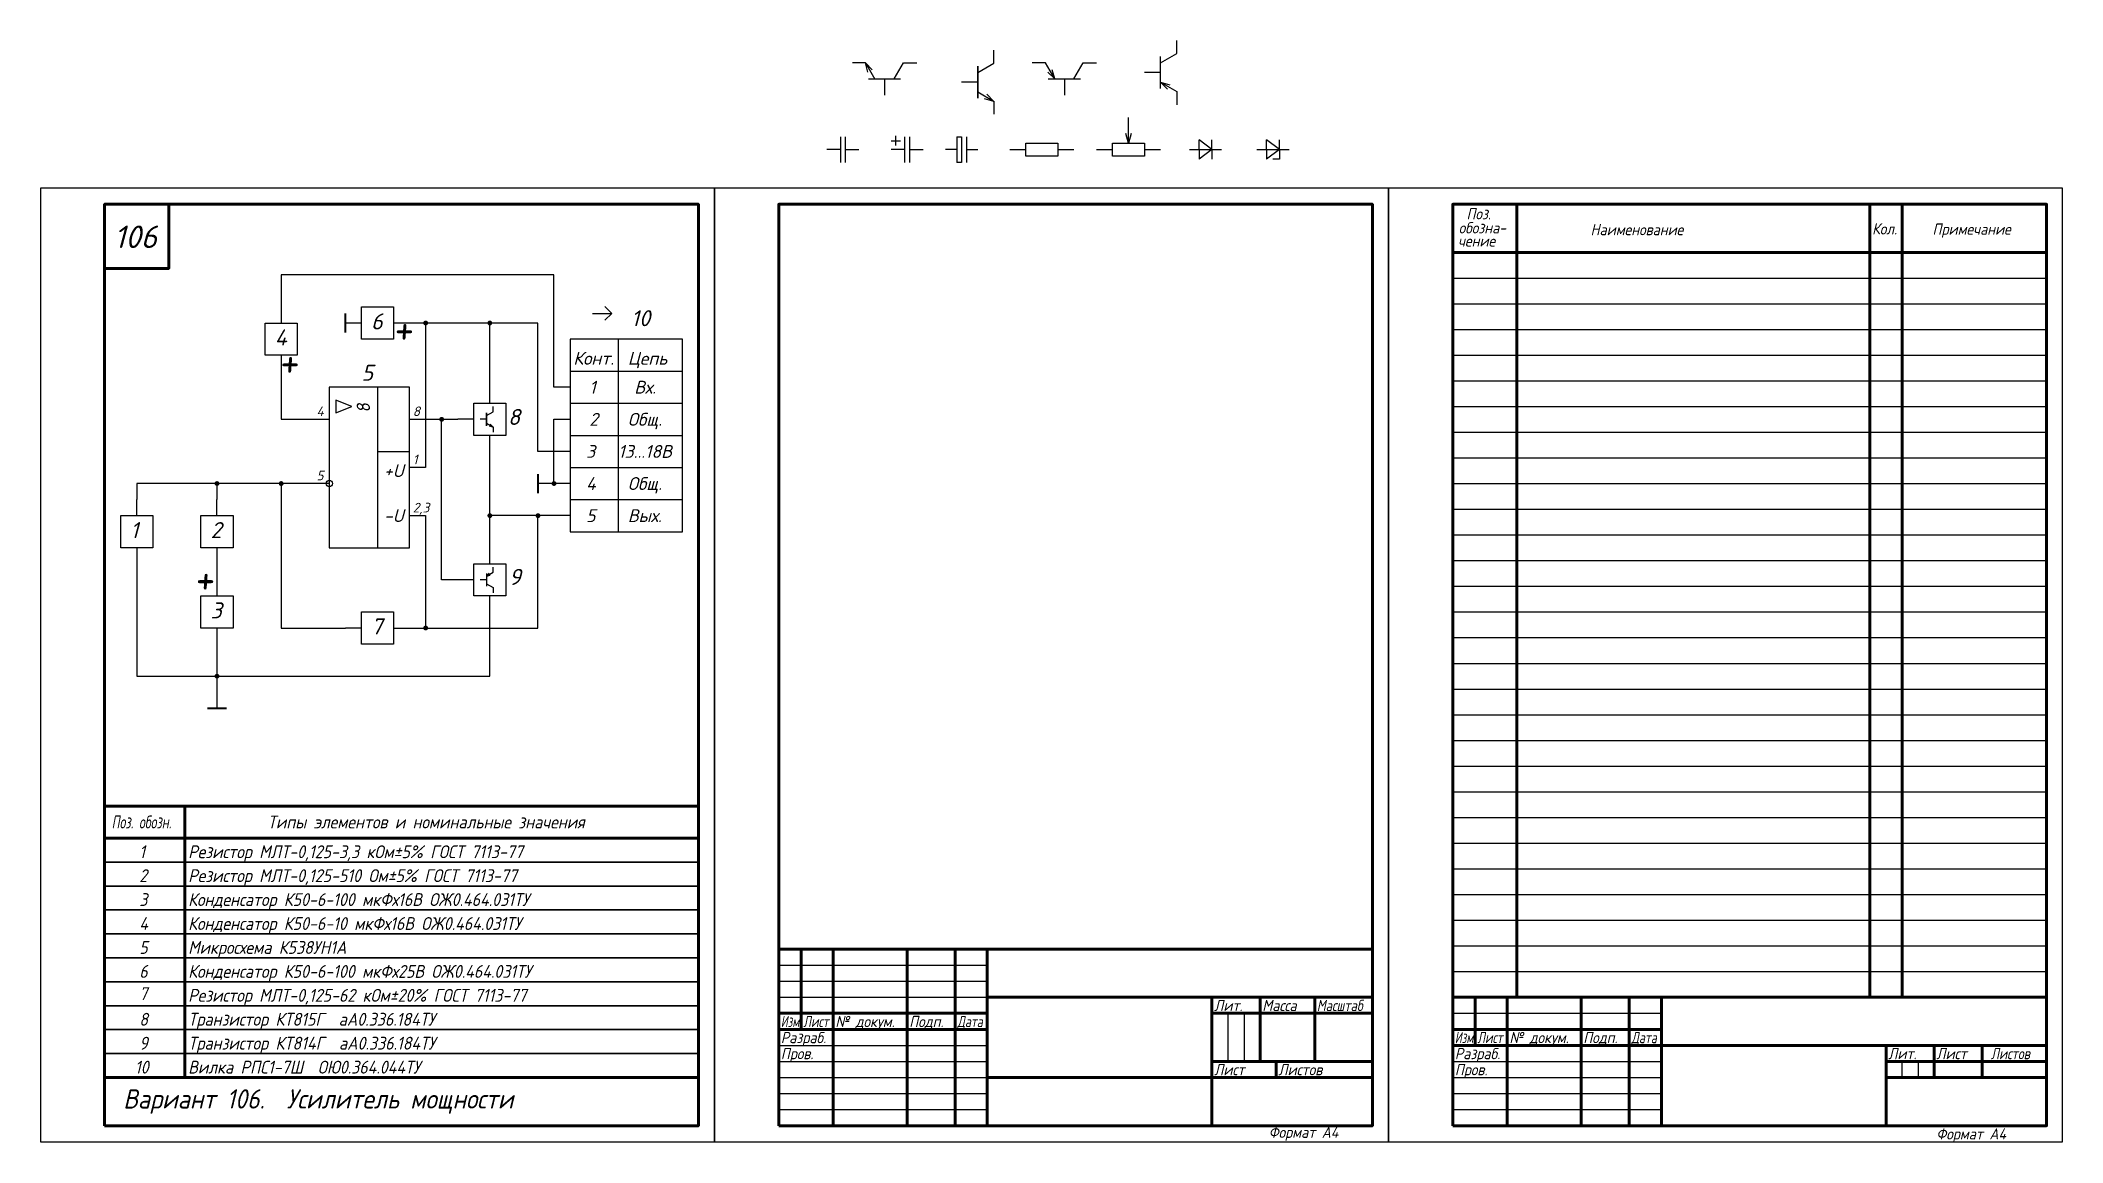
# Model space of a CAD drawing. Header units: millimetres. Extents: x -210 to 420, y 0 to 343.
import ezdxf

# ---------------------------------------------------------------- set-up
doc = ezdxf.new("R2010")
doc.units = ezdxf.units.MM
doc.header["$LTSCALE"] = 0.5
doc.layers.get('Defpoints').update_dxf_attribs({"color": 5})
doc.styles.get("Standard").update_dxf_attribs({"font": 'isocpeui.ttf', "width": 0.9})

# ---------------------------------------------------------------- blocks, each defined once
blk = doc.blocks.new('XP')
for p, q in [((0, 0), (6, 0)), ((6, 0), (3.88, 2.12)), ((3.88, -2.12), (6, 0))]:
    blk.add_line(p, q)
blk = doc.blocks.new('P2')
for p, q in [((-5, 0), (-10, 0)), ((-5, 5), (5, 5)), ((-5, -5), (-5, 5)), ((5, 5), (5, -5)), ((5, 0), (10, 0)), ((5, -5), (-5, -5))]:
    blk.add_line(p, q)
blk = doc.blocks.new('P1')
for p, q in [((-5, -5), (-5, 5)), ((-5, 5), (5, 5)), ((5, 5), (5, -5)), ((5, -5), (-5, -5))]:
    blk.add_line(p, q)
blk = doc.blocks.new('P3')
for p, q in [((0, 5), (0, 10)), ((-10, 0), (-5, 0)), ((-5, -5), (-5, 5)), ((-5, 5), (5, 5)), ((5, 5), (5, -5)), ((5, 0), (10, 0)), ((5, -5), (-5, -5))]:
    blk.add_line(p, q)
blk = doc.blocks.new('vt_n')
at = {"lineweight": -3}
for p, q in [((10, 6), (10, 10)), ((10, 5.89), (10, 10)), ((5, 0), (0, 0)), ((5, 3), (10, 5.89)), ((5, 5), (5, -5)), ((5, -5), (5, 5)), ((5, 0), (5, -5)), ((5, 0), (5, -5)), ((5, -3.04), (9.94, -5.9)), ((7.04, -5.12), (9.94, -5.9)), ((7.82, -3.78), (9.94, -5.9)), ((10, -5.92), (10, -10)), ((10, -6), (10, -10))]:
    blk.add_line(p, q, dxfattribs=at)
blk = doc.blocks.new('vt1_p')
at = {"lineweight": -3}
for p, q in [((-5.89, 10), (-10, 10)), ((-3, 5), (-5.89, 10)), ((-3, 5), (-5.12, 7.12)), ((-3, 5), (-3.78, 7.9)), ((3, 5), (5.89, 10)), ((5.89, 10), (10, 10)), ((-5, 5), (5, 5)), ((0, 5), (0, 0))]:
    blk.add_line(p, q, dxfattribs=at)
blk = doc.blocks.new('c')
at = {"lineweight": -3}
for p, q in [((4.25, 0), (0, 0)), ((4.25, 4), (4.25, -4)), ((5.75, 4), (5.75, -4)), ((5.75, 0), (10, 0))]:
    blk.add_line(p, q, dxfattribs=at)
blk = doc.blocks.new('c1')
at = {"lineweight": -3}
for p, q in [((0, 2.75), (3, 2.75)), ((4.25, 0), (0, 0)), ((1.5, 1.25), (1.5, 4.25)), ((4.25, 4), (4.25, -4)), ((5.75, 4), (5.75, -4)), ((5.75, 0), (10, 0))]:
    blk.add_line(p, q, dxfattribs=at)
blk = doc.blocks.new('c2')
at = {"lineweight": -3}
for p, q in [((3.5, 0), (0, 0)), ((3.5, 4), (3.5, -4)), ((3.5, 4), (5, 4)), ((5, 4), (5, -4)), ((6.5, 4), (6.5, -4)), ((6.5, 0), (10, 0)), ((5, -4), (3.5, -4))]:
    blk.add_line(p, q, dxfattribs=at)
blk = doc.blocks.new('r')
at = {"color": 7, "linetype": 'Continuous', "lineweight": 25}
for p, q in [((0, 0), (5, 0)), ((5, 0), (5, 2)), ((5, 2), (15, 2)), ((5, -2), (5, 0)), ((15, 2), (15, 0)), ((15, 0), (15, -2)), ((15, 0), (20, 0)), ((15, -2), (5, -2))]:
    blk.add_line(p, q, dxfattribs=at)
blk = doc.blocks.new('r1')
at = {"color": 7, "linetype": 'Continuous', "lineweight": -3}
for p, q in [((10, 2), (10, 10)), ((0, 0), (5, 0)), ((5, 0), (5, 2)), ((5, 2), (15, 2)), ((5, -2), (5, 0)), ((10, 2), (9.2, 5)), ((10.8, 5), (10, 2)), ((15, 2), (15, 0)), ((15, 0), (15, -2)), ((15, 0), (20, 0)), ((15, -2), (5, -2))]:
    blk.add_line(p, q, dxfattribs=at)
blk = doc.blocks.new('vd')
at = {"lineweight": -3}
for p, q in [((0, 0), (10, 0)), ((3, 0), (3, 3)), ((7, 0), (3, 3)), ((3, 0), (3, -3)), ((7, 0), (3, -3)), ((7, 0), (7, 3)), ((7, 0), (7, -3))]:
    blk.add_line(p, q, dxfattribs=at)
blk = doc.blocks.new('Vd1')
at = {"lineweight": -3}
for p, q in [((0, 0), (10, 0)), ((3, 0), (3, 3)), ((7, 0), (3, 3)), ((3, 0), (3, -3)), ((7, 0), (3, -3)), ((7, 0), (7, 3)), ((7, 0), (7, -3)), ((7, -3), (5, -3))]:
    blk.add_line(p, q, dxfattribs=at)
blk = doc.blocks.new('vt')
at = {"lineweight": -3}
for p, q in [((-6, 10), (-10, 10)), ((-3.85, 7.88), (-5.97, 10.01)), ((-5.2, 7.11), (-5.97, 10.01)), ((-5.97, 10.01), (-3.06, 4.96)), ((3, 5), (5.89, 10)), ((5.89, 10), (10, 10)), ((-5, 5), (5, 5)), ((0, 5), (0, 0))]:
    blk.add_line(p, q, dxfattribs=at)
blk = doc.blocks.new('vt1')
at = {"lineweight": -3}
for p, q in [((10, 5.89), (10, 10)), ((5, 0), (0, 0)), ((5, 3), (10, 5.89)), ((5, -5), (5, 5)), ((5, -3), (10, -5.89)), ((5, -3), (7.9, -3.78)), ((5, -3), (7.12, -5.12)), ((10, -5.89), (10, -10))]:
    blk.add_line(p, q, dxfattribs=at)

msp = doc.modelspace()

# ---------------------------------------------------------------- linework, layer by layer
at = {"color": 7, "linetype": 'Continuous'}
for p, q in [((230, 292), (230, 277)), ((250, 292), (320, 292)), ((383, 292), (393, 292)), ((155, 45), (155, 40)), ((320, 45), (383, 45)), ((230, 35), (295, 35)), ((230, 30), (295, 30)), ((365, 30), (365, 25)), ((370, 20), (370, 25)), ((375, 25), (375, 20)), ((230, 5), (415, 5))]:
    msp.add_line(p, q, dxfattribs=at)
at = {"color": 7, "linetype": 'Continuous', "lineweight": 60}
for p, q in [((250, 292), (250, 45)), ((360, 45), (360, 292)), ((370, 292), (370, 45)), ((230, 277), (415, 277)), ((230, 277), (415, 277)), ((-190, 104.55), (-5, 104.55)), ((-165, 104.55), (-165, 20)), ((-190, 94.55), (-5, 94.55)), ((205, 60), (20, 60)), ((20, 5), (20, 60)), ((27, 60), (27, 35)), ((37, 5), (37, 60)), ((60, 60), (60, 5)), ((75, 5), (75, 60)), ((85, 60), (85, 5)), ((85, 45), (205, 45)), ((155, 5), (155, 45)), ((170, 45), (170, 25)), ((187, 25), (187, 45)), ((415, 45), (230, 45)), ((237, 45), (237, 30)), ((247, 5), (247, 45)), ((270, 45), (270, 5)), ((285, 5), (285, 45)), ((295, 45), (295, 5)), ((20, 40), (85, 40)), ((155, 40), (205, 40)), ((20, 35), (85, 35)), ((230, 35), (295, 35)), ((230, 30), (295, 30)), ((295, 30), (415, 30)), ((365, 5), (365, 30)), ((380, 30), (380, 20)), ((395, 20), (395, 30)), ((-190, 20), (-5, 20)), ((85, 20), (205, 20)), ((155, 25), (205, 25)), ((175, 20), (175, 25)), ((365, 25), (415, 25)), ((365, 20), (415, 20)), ((365, 5), (415, 5))]:
    msp.add_line(p, q, dxfattribs=at)
at = {"color": 7, "linetype": 'Continuous', "lineweight": 25}
for p, q in [((-50, 270), (-135, 270)), ((-135, 270), (-135, 255)), ((-50, 235), (-50, 270)), ((-110, 255), (-115, 255)), ((-55, 255), (-100, 255)), ((-90, 255), (-90, 210)), ((-70, 235), (-70, 255)), ((-55, 215), (-55, 255)), ((-45, 250), (-45, 190)), ((-10, 250), (-45, 250)), ((-30, 250), (-30, 190)), ((-10, 190), (-10, 250)), ((-135, 245), (-135, 225)), ((-45, 240), (-10, 240)), ((-95, 235), (-120, 235)), ((-120, 235), (-120, 185)), ((-105, 235), (-105, 185)), ((-95, 185), (-95, 235)), ((-45, 235), (-50, 235)), ((-118, 231), (-118, 227)), ((-113, 229), (-118, 231)), ((-118, 227), (-113, 229)), ((-45, 230), (-10, 230)), ((-135, 225), (-120, 225)), ((-95, 225), (-80, 225)), ((-85, 175), (-85, 225)), ((-50, 205), (-50, 225)), ((-50, 225), (-45, 225)), ((-105, 215), (-95, 215)), ((-70, 185), (-70, 215)), ((-45, 215), (-55, 215)), ((-45, 220), (-10, 220)), ((-90, 210), (-95, 210)), ((-45, 210), (-10, 210)), ((-120, 205), (-180, 205)), ((-180, 205), (-180, 200)), ((-155, 205), (-155, 200)), ((-135, 205), (-135, 160)), ((-45, 205), (-55, 205)), ((-45, 200), (-10, 200)), ((-95, 195), (-90, 195)), ((-90, 195), (-90, 160)), ((-45, 195), (-70, 195)), ((-55, 160), (-55, 195)), ((-45, 190), (-10, 190)), ((-120, 185), (-95, 185)), ((-180, 180), (-180, 145)), ((-155, 180), (-155, 170)), ((-80, 175), (-85, 175)), ((-70, 145), (-70, 165)), ((-155, 160), (-155, 135)), ((-135, 160), (-115, 160)), ((-95, 160), (-55, 160)), ((-180, 145), (-70, 145))]:
    msp.add_line(p, q, dxfattribs=at)
at = {"color": 7, "linetype": 'Continuous', "lineweight": -3}
for p, q in [((230, 269), (415, 269)), ((230, 261), (415, 261)), ((230, 253), (415, 253)), ((230, 245), (415, 245)), ((230, 237), (415, 237)), ((230, 229), (415, 229)), ((230, 221), (415, 221)), ((230, 213), (415, 213)), ((230, 205), (415, 205)), ((230, 197), (415, 197)), ((230, 189), (415, 189)), ((230, 181), (415, 181)), ((230, 173), (415, 173)), ((230, 165), (415, 165)), ((230, 157), (415, 157)), ((230, 149), (415, 149)), ((230, 141), (415, 141)), ((230, 133), (415, 133)), ((230, 125), (415, 125)), ((230, 117), (415, 117)), ((230, 109), (415, 109)), ((230, 101), (415, 101)), ((230, 93), (415, 93)), ((230, 85), (415, 85)), ((230, 77), (415, 77)), ((230, 69), (415, 69)), ((230, 61), (415, 61)), ((20, 55), (85, 55)), ((230, 53), (415, 53)), ((20, 50), (85, 50)), ((20, 45), (85, 45)), ((160, 25), (160, 40)), ((165, 40), (165, 25)), ((230, 40), (295, 40)), ((20, 30), (85, 30)), ((20, 25), (85, 25)), ((20, 20), (85, 20)), ((230, 25), (295, 25)), ((230, 20), (295, 20)), ((20, 15), (85, 15)), ((230, 15), (295, 15)), ((20, 10), (85, 10)), ((230, 10), (295, 10))]:
    msp.add_line(p, q, dxfattribs=at)
msp.add_line((-190, 20), (-190, 112))
at = {"lineweight": 30}
for p, q in [((-190, 87.09), (-5, 87.09)), ((-190, 79.64), (-5, 79.64)), ((-190, 72.18), (-5, 72.18)), ((-190, 64.73), (-5, 64.73)), ((-190, 57.27), (-5, 57.27)), ((-190, 49.82), (-5, 49.82)), ((-190, 42.36), (-5, 42.36)), ((-190, 34.91), (-5, 34.91)), ((-190, 27.45), (-5, 27.45))]:
    msp.add_line(p, q, dxfattribs=at)
at = {"color": 7, "linetype": 'Continuous', "lineweight": 60}
for points in [[(-190, 5), (-5, 5), (-5, 292), (-190, 292)], [(-190, 292), (-170, 292), (-170, 272), (-190, 272)], [(20, 5), (205, 5), (205, 292), (20, 292)], [(230, 5), (415, 5), (415, 292), (230, 292)]]:
    msp.add_lwpolyline(points, close=True, dxfattribs=at)
at = {"color": 7, "linetype": 'Continuous', "lineweight": 60, "const_width": 0.6}
for points in [[(-115, 258), (-115, 252)], [(-55, 208), (-55, 202)], [(-158, 135), (-152, 135)]]:
    msp.add_lwpolyline(points, dxfattribs=at)
at = {"const_width": 0.75}
for points in [[(-90.37, 255, 1), (-89.62, 255, 1)], [(-70.37, 255, 1), (-69.62, 255, 1)], [(-85.37, 225, 1), (-84.62, 225, 1)], [(-155.37, 205, 1), (-154.62, 205, 1)], [(-135.37, 205, 1), (-134.62, 205, 1)], [(-50.37, 205, 1), (-49.62, 205, 1)], [(-70.36, 195, 1), (-69.61, 195, 1)], [(-55.36, 195, 1), (-54.61, 195, 1)], [(-90.36, 160, 1), (-89.61, 160, 1)], [(-155.37, 145, 1), (-154.62, 145, 1)]]:
    msp.add_lwpolyline(points, format="xyb", close=True, dxfattribs=at)
at = {"color": 7, "linetype": 'Continuous', "lineweight": 25}
msp.add_circle((-120, 205), 1, dxfattribs=at)
at = {"layer": 'Defpoints'}
for points in [[(-210, 0), (0, 0), (0, 297), (-210, 297)], [(0, 0), (210, 0), (210, 297), (0, 297)], [(210, 0), (420, 0), (420, 297), (210, 297)]]:
    msp.add_lwpolyline(points, close=True, dxfattribs=at)

# ---------------------------------------------------------------- block references
for name, p in [('vt1', (134, 333)), ('vt', (53, 326)), ('vt_n', (77, 330)), ('vt1_p', (109, 326)), ('r1', (119, 309)), ('c', (35, 309)), ('c1', (55, 309)), ('c2', (72, 309)), ('r', (92, 309)), ('vd', (148, 309)), ('Vd1', (169, 309))]:
    msp.add_blockref(name, p)
at = {"color": 7, "linetype": 'Continuous', "lineweight": 25}
for name, p in [('P1', (-105, 255)), ('XP', (-38, 258)), ('P1', (-135, 250)), ('P1', (-155, 165)), ('P2', (-105, 160))]:
    msp.add_blockref(name, p, dxfattribs=at)
at = {"color": 7, "linetype": 'Continuous', "lineweight": 25, "rotation": 90}
for name, p in [('P3', (-70, 225)), ('P2', (-180, 190)), ('P2', (-155, 190)), ('P3', (-70, 175))]:
    msp.add_blockref(name, p, dxfattribs=at)
at = {"xscale": 0.4000000000000057, "yscale": 0.3999999999999773, "zscale": 0.4}
msp.add_blockref('vt_n', (-73, 225), dxfattribs=at)
at = {"xscale": 0.3999999999999773, "yscale": 0.3999999999999773, "zscale": 0.4, "rotation": 270}
msp.add_blockref('vt1_p', (-73, 175), dxfattribs=at)

# ---------------------------------------------------------------- texts
at = {"color": 7, "linetype": 'Continuous', "lineweight": -3}
for s, width, p in [('Поз.', 0.9, (234.3, 287.28)), ('обозна-', 0.9, (231.87, 282.9)), ('Наименование', 0.9, (272.95, 282.33)), ('Кол.', 0.9, (360.67, 282.59)), ('Примечание', 0.9, (379.48, 282.48)), ('чение', 0.9, (231.66, 278.8)), ('Лит.', 0.9, (155.67, 40.7)), ('Масса', 0.9, (170.67, 40.7)), ('Масштаб', 0.8, (187.67, 40.7)), ('Изм.', 0.7, (20.67, 35.7)), ('Лист', 0.75, (27.67, 35.7)), ('№ докум.', 0.9, (37.67, 35.7)), ('Подп.', 0.9, (60.67, 35.7)), ('Дата', 0.75, (75.67, 35.7)), ('Разраб.', 0.9, (20.67, 30.7)), ('Изм.', 0.7, (230.67, 30.7)), ('Лист', 0.75, (237.67, 30.7)), ('№ докум.', 0.9, (247.67, 30.7)), ('Подп.', 0.9, (270.67, 30.7)), ('Дата', 0.75, (285.67, 30.7)), ('Пров.', 0.9, (20.67, 25.7)), ('Разраб.', 0.9, (230.67, 25.7)), ('Лит.', 0.9, (365.67, 25.7)), ('Лист', 0.9, (380.67, 25.7)), ('Листов', 0.8, (397.67, 25.7)), ('Лист', 0.9, (155.67, 20.7)), ('Листов', 0.9, (175.67, 20.7)), ('Пров.', 0.9, (230.67, 20.7))]:
    msp.add_text(s, height=3.5, dxfattribs=dict(at, width=width)).set_placement(p)
at = {"color": 7, "linetype": 'Continuous', "lineweight": 40}
msp.add_text('106', height=7, dxfattribs=at).set_placement((-187.08, 278.35))
at = {"color": 7, "linetype": 'Continuous', "lineweight": 25}
for s, height, p in [('10', 5, (-26, 254)), ('4', 5, (-137, 248)), ('6', 5, (-107, 253)), ('Конт.', 4, (-44, 242)), ('Цепь', 4, (-27, 242)), ('5', 5, (-110, 237)), ('1', 4, (-39, 233)), ('Вх.', 4, (-25, 233)), ('4', 3, (-124, 226)), ('8', 3, (-94, 226)), ('8', 5, (-64.35, 223.24)), ('2', 4, (-39, 223)), ('Общ.', 4, (-27, 223)), ('3', 4, (-40, 213)), ('13...18B', 4, (-30, 213)), ('5', 3, (-124, 206)), ('+U', 4, (-103, 207)), ('1', 3, (-94, 211)), ('4', 4, (-40, 203)), ('Общ.', 4, (-27, 203)), ('-U', 4, (-103, 193)), ('2,3', 3, (-94, 196)), ('5', 4, (-40, 193)), ('Вых.', 4, (-27, 193)), ('1', 5, (-182, 188)), ('2', 5, (-157, 188)), ('9', 5, (-64.02, 173.43)), ('3', 5, (-157, 163)), ('7', 5, (-107, 158))]:
    msp.add_text(s, height=height, dxfattribs=at).set_placement(p)
at = {"oblique": 350, "width": 0.9}
for p in [(-99.93, 248.3), (-135.56, 238.01), (-161.88, 170.49)]:
    msp.add_text('+', height=10, dxfattribs=at).set_placement(p)
at = {"color": 7, "linetype": 'Continuous', "lineweight": 25}
msp.add_text('8', height=4, rotation=101.54136, dxfattribs=at).set_placement((-107.02, 227.32))
for s, width, p in [('Поз. обозн.', 0.7, (-187.82, 97.59)), ('Типы элементов и номинальные значения', 0.9, (-139.2, 97.59)), ('1', 0.9, (-179.2, 88.32)), ('Резистор МЛТ-0,125-3,3 кОм%%p5% ГОСТ 7113-77', 0.9, (-163.97, 88.32)), ('2', 0.9, (-179.2, 80.87)), ('Резистор МЛТ-0,125-510 Ом%%p5% ГОСТ 7113-77', 0.9, (-163.97, 80.87)), ('3', 0.9, (-179.2, 73.42)), ('Конденсатор К50-6-100 мкФх16В ОЖ0.464.031ТУ', 0.9, (-163.97, 73.42)), ('4', 0.9, (-179.2, 65.96)), ('Конденсатор К50-6-10 мкФх16В ОЖ0.464.031ТУ', 0.9, (-163.97, 65.96)), ('5', 0.9, (-179.2, 58.51)), ('Микросхема К538УН1А', 0.9, (-163.97, 58.51)), ('6', 0.9, (-179.2, 51.05)), ('Конденсатор К50-6-100 мкФх25В ОЖ0.464.031ТУ', 0.9, (-163.97, 51.05)), ('7', 0.9, (-179.2, 44.12)), ('Резистор МЛТ-0,125-62 кОм%%p20% ГОСТ 7113-77', 0.9, (-163.97, 43.6)), ('8', 0.9, (-179.2, 36.14)), ('Транзистор КТ815Г  аА0.336.184ТУ', 0.9, (-163.97, 36.14)), ('9', 0.9, (-179.2, 28.69)), ('Транзистор КТ814Г  аА0.336.184ТУ', 0.9, (-163.97, 28.69)), ('10', 0.9, (-180.56, 21.23)), ('Вилка РПС1-7Ш  ОЮ0.364.044ТУ', 0.9, (-163.97, 21.23))]:
    msp.add_text(s, height=4, dxfattribs=dict(width=width)).set_placement(p)
at = {"color": 7, "linetype": 'Continuous', "lineweight": 40, "width": 0.9}
msp.add_text('Вариант 106.  Усилитель мощности', height=6, dxfattribs=at).set_placement((-184.2, 10.34))
at = {"color": 7, "linetype": 'Continuous', "lineweight": 70, "width": 0.9}
msp.add_text('Формат А4', height=3.5, dxfattribs=at).set_placement((172.66, 1.2))
at = {"lineweight": -3, "width": 0.9}
msp.add_text('Формат А4', height=3.5, dxfattribs=at).set_placement((380.67, 0.7))

doc.saveas('drawing.dxf')
